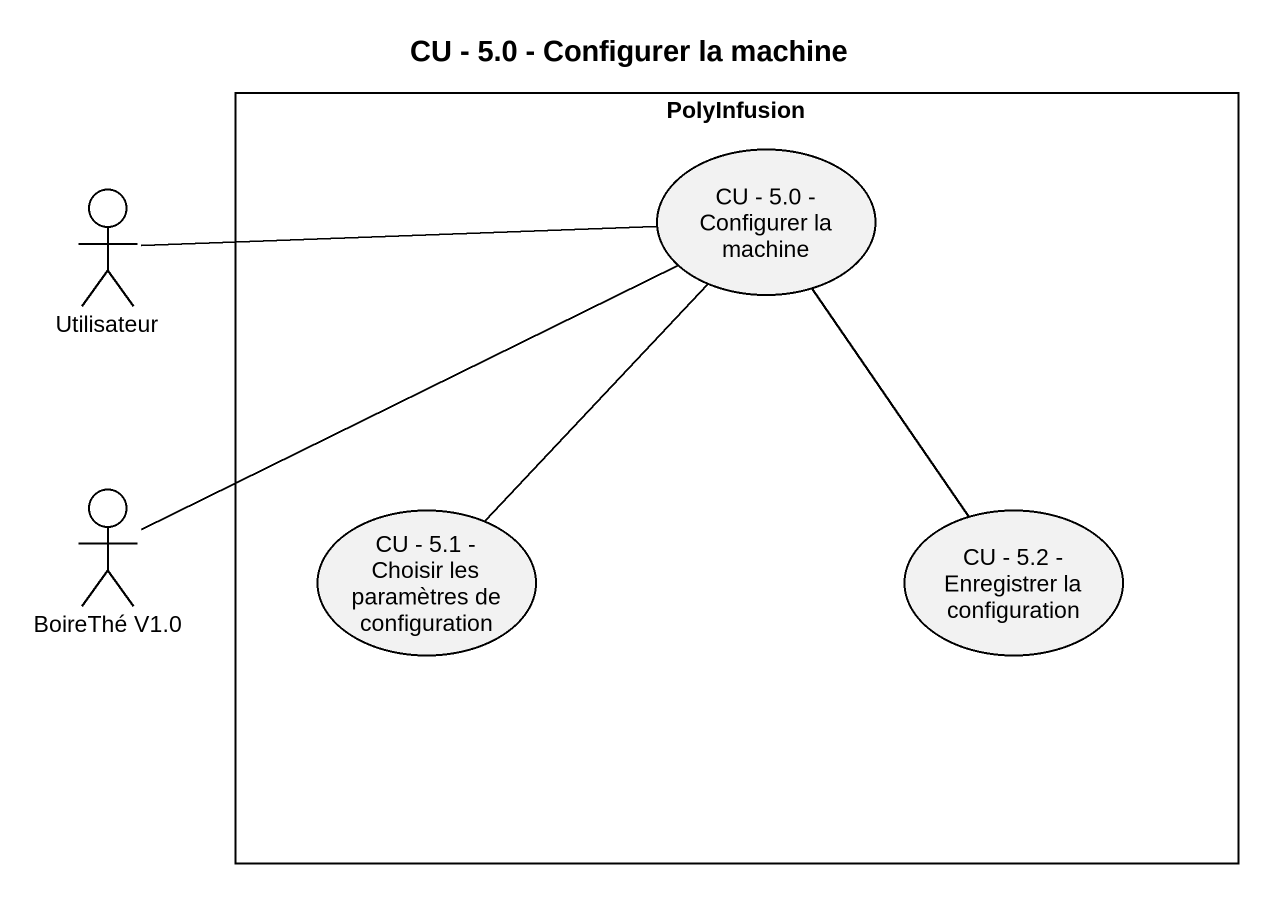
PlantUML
@startuml
title CU - 5.0 - Configurer la machine
rectangle PolyInfusion {
  usecase "CU - 5.0 - Configurer la machine" as CU_5_0_Configurer_la_machine
  usecase "CU - 5.1 - Choisir les paramètres de configuration" as CU_5_1_Choisir_les
  usecase "CU - 5.2 - Enregistrer la configuration" as CU_5_2_Enregistrer_la
}
actor Utilisateur
actor "BoireThé V1.0" as BoireThé_V1_0
Utilisateur -right- CU_5_0_Configurer_la_machine
CU_5_0_Configurer_la_machine -left- BoireThé_V1_0
CU_5_0_Configurer_la_machine -- CU_5_1_Choisir_les
CU_5_0_Configurer_la_machine -- CU_5_2_Enregistrer_la
@enduml
